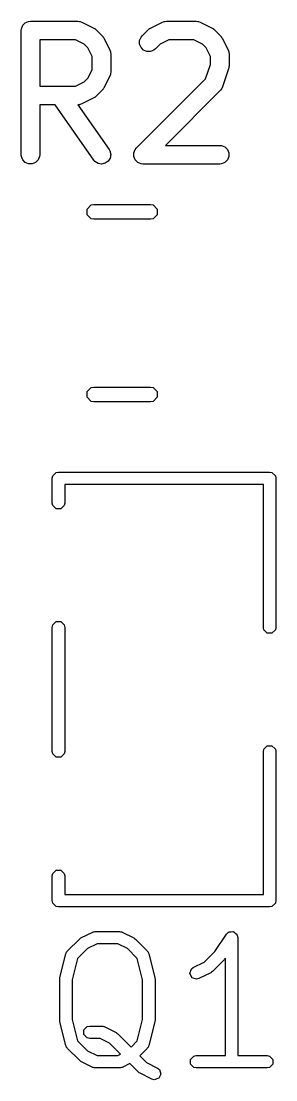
# Model space of a CAD drawing. Header units: inches. Extents: x 2.93 to 6.73, y -4.05 to -2.01.
# Drawn here: x 6.0945 to 6.1752, y -3.5532 to -3.2177 of the extents above; entities that cross this region are included whole.
import ezdxf

# ---------------------------------------------------------------- set-up
doc = ezdxf.new("R2010")
doc.units = ezdxf.units.IN
doc.header["$MEASUREMENT"] = 0
doc.layers.add('BLACK', color=7, linetype='CONTINUOUS')

msp = doc.modelspace()

# ---------------------------------------------------------------- linework, layer by layer
at = {"layer": 'BLACK', "linetype": 'CONTINUOUS'}
for p, q in [((6.09578, -3.21821), (6.09684, -3.21777)), ((6.09684, -3.21777), (6.09742, -3.21771)), ((6.09742, -3.21771), (6.11242, -3.21771)), ((6.11242, -3.21771), (6.11299, -3.21777)), ((6.11299, -3.21777), (6.11309, -3.21781)), ((6.11309, -3.21781), (6.1132, -3.21781)), ((6.1132, -3.21781), (6.11374, -3.21802)), ((6.13922, -3.21802), (6.13976, -3.21781)), ((6.13976, -3.21781), (6.13986, -3.21781)), ((6.13986, -3.21781), (6.13996, -3.21777)), ((6.13996, -3.21777), (6.14054, -3.21771)), ((6.14054, -3.21771), (6.14991, -3.21771)), ((6.14991, -3.21771), (6.15049, -3.21777)), ((6.15049, -3.21777), (6.15058, -3.21781)), ((6.15058, -3.21781), (6.15069, -3.21781)), ((6.15069, -3.21781), (6.15123, -3.21802)), ((6.09446, -3.22066), (6.09452, -3.22009)), ((6.09446, -3.26003), (6.09446, -3.22066)), ((6.09452, -3.22009), (6.09496, -3.21902)), ((6.09496, -3.21902), (6.09578, -3.21821)), ((6.11374, -3.21802), (6.11749, -3.2199)), ((6.11749, -3.2199), (6.11773, -3.22005)), ((6.11773, -3.22005), (6.11781, -3.22008)), ((6.11781, -3.22008), (6.11789, -3.22015)), ((6.11789, -3.22015), (6.11798, -3.2202)), ((6.11798, -3.2202), (6.11803, -3.22026)), ((6.11803, -3.22026), (6.11825, -3.22045)), ((6.11825, -3.22045), (6.12013, -3.22232)), ((6.13282, -3.22232), (6.1347, -3.22045)), ((6.1347, -3.22045), (6.13493, -3.22026)), ((6.13493, -3.22026), (6.13498, -3.2202)), ((6.13498, -3.2202), (6.13507, -3.22015)), ((6.13507, -3.22015), (6.13515, -3.22008)), ((6.13515, -3.22008), (6.13522, -3.22005)), ((6.13522, -3.22005), (6.13547, -3.2199)), ((6.13547, -3.2199), (6.13922, -3.21802)), ((6.15123, -3.21802), (6.15498, -3.2199)), ((6.15498, -3.2199), (6.15523, -3.22005)), ((6.15523, -3.22005), (6.1553, -3.22008)), ((6.1553, -3.22008), (6.15538, -3.22015)), ((6.15538, -3.22015), (6.15547, -3.2202)), ((6.15547, -3.2202), (6.15552, -3.22026)), ((6.15552, -3.22026), (6.15575, -3.22045)), ((6.15575, -3.22045), (6.15762, -3.22232)), ((6.11172, -3.22361), (6.10037, -3.22361)), ((6.10037, -3.22361), (6.10037, -3.23833)), ((6.11442, -3.22496), (6.11172, -3.22361)), ((6.12013, -3.22232), (6.12031, -3.22255)), ((6.12031, -3.22255), (6.12037, -3.2226)), ((6.12037, -3.2226), (6.12043, -3.22269)), ((6.12043, -3.22269), (6.1205, -3.22277)), ((6.1205, -3.22277), (6.12052, -3.22284)), ((6.12052, -3.22284), (6.12068, -3.22309)), ((6.12068, -3.22309), (6.12256, -3.22684)), ((6.13202, -3.22384), (6.13246, -3.22277)), ((6.13202, -3.22499), (6.13202, -3.22384)), ((6.13246, -3.22277), (6.13282, -3.22232)), ((6.14123, -3.22361), (6.13854, -3.22496)), ((6.14921, -3.22361), (6.14123, -3.22361)), ((6.15191, -3.22496), (6.14921, -3.22361)), ((6.15762, -3.22232), (6.15781, -3.22255)), ((6.15781, -3.22255), (6.15787, -3.2226)), ((6.15787, -3.2226), (6.15792, -3.22269)), ((6.15792, -3.22269), (6.15799, -3.22277)), ((6.15799, -3.22277), (6.15802, -3.22284)), ((6.15802, -3.22284), (6.15818, -3.22309)), ((6.15818, -3.22309), (6.16005, -3.22684)), ((6.11561, -3.22616), (6.11442, -3.22496)), ((6.11696, -3.22886), (6.11561, -3.22616)), ((6.12256, -3.22684), (6.12276, -3.22738)), ((6.12276, -3.22738), (6.12277, -3.22749)), ((6.12277, -3.22749), (6.12281, -3.22759)), ((6.12281, -3.22759), (6.12287, -3.22816)), ((6.13246, -3.22605), (6.13202, -3.22499)), ((6.13327, -3.22687), (6.13246, -3.22605)), ((6.13434, -3.22731), (6.13327, -3.22687)), ((6.13549, -3.22731), (6.13434, -3.22731)), ((6.13655, -3.22687), (6.13549, -3.22731)), ((6.137, -3.2265), (6.13655, -3.22687)), ((6.13854, -3.22496), (6.137, -3.2265)), ((6.15311, -3.22616), (6.15191, -3.22496)), ((6.15446, -3.22886), (6.15311, -3.22616)), ((6.16005, -3.22684), (6.16026, -3.22738)), ((6.16026, -3.22738), (6.16027, -3.22749)), ((6.16027, -3.22749), (6.16031, -3.22759)), ((6.16031, -3.22759), (6.16036, -3.22816)), ((6.11696, -3.23309), (6.11696, -3.22886)), ((6.12287, -3.22816), (6.12287, -3.23379)), ((6.15446, -3.23143), (6.15446, -3.22886)), ((6.16036, -3.22816), (6.16036, -3.23191)), ((6.11561, -3.23579), (6.11696, -3.23309)), ((6.12276, -3.23457), (6.12256, -3.23511)), ((6.12277, -3.23446), (6.12276, -3.23457)), ((6.12281, -3.23436), (6.12277, -3.23446)), ((6.12287, -3.23379), (6.12281, -3.23436)), ((6.15295, -3.23594), (6.15446, -3.23143)), ((6.16021, -3.23284), (6.15834, -3.23847)), ((6.16028, -3.23256), (6.16021, -3.23284)), ((6.16031, -3.23249), (6.16028, -3.23256)), ((6.16032, -3.23238), (6.16031, -3.23249)), ((6.16034, -3.23228), (6.16032, -3.23238)), ((6.16036, -3.23191), (6.16033, -3.2322)), ((6.16033, -3.2322), (6.16034, -3.23228)), ((6.11172, -3.23833), (6.11442, -3.23698)), ((6.11442, -3.23698), (6.11561, -3.23579)), ((6.12256, -3.23511), (6.12068, -3.23886)), ((6.13095, -3.25794), (6.15295, -3.23594)), ((6.10037, -3.23833), (6.11172, -3.23833)), ((6.12013, -3.23962), (6.11825, -3.2415)), ((6.12031, -3.2394), (6.12013, -3.23962)), ((6.12037, -3.23935), (6.12031, -3.2394)), ((6.12043, -3.23926), (6.12037, -3.23935)), ((6.1205, -3.23918), (6.12043, -3.23926)), ((6.12052, -3.2391), (6.1205, -3.23918)), ((6.12068, -3.23886), (6.12052, -3.2391)), ((6.15762, -3.23962), (6.14017, -3.25708)), ((6.15799, -3.23918), (6.15762, -3.23962)), ((6.15803, -3.23908), (6.15799, -3.23918)), ((6.1581, -3.239), (6.15803, -3.23908)), ((6.15834, -3.23847), (6.1581, -3.239)), ((6.10525, -3.24424), (6.10037, -3.24424)), ((6.10037, -3.24424), (6.10037, -3.26003)), ((6.1175, -3.26173), (6.10525, -3.24424)), ((6.11299, -3.24418), (6.11246, -3.24423)), ((6.11246, -3.24423), (6.12233, -3.25834)), ((6.11309, -3.24414), (6.11299, -3.24418)), ((6.1132, -3.24413), (6.11309, -3.24414)), ((6.11374, -3.24393), (6.1132, -3.24413)), ((6.11749, -3.24205), (6.11374, -3.24393)), ((6.11773, -3.24189), (6.11749, -3.24205)), ((6.11781, -3.24186), (6.11773, -3.24189)), ((6.11789, -3.2418), (6.11781, -3.24186)), ((6.11798, -3.24174), (6.11789, -3.2418)), ((6.11803, -3.24168), (6.11798, -3.24174)), ((6.11825, -3.2415), (6.11803, -3.24168)), ((6.13058, -3.25839), (6.13095, -3.25794)), ((6.14017, -3.25708), (6.15741, -3.25708)), ((6.15741, -3.25708), (6.15799, -3.25714)), ((6.15799, -3.25714), (6.15905, -3.25758)), ((6.15905, -3.25758), (6.15987, -3.25839)), ((6.09452, -3.26061), (6.09446, -3.26003)), ((6.09496, -3.26167), (6.09452, -3.26061)), ((6.10031, -3.26061), (6.09987, -3.26167)), ((6.10037, -3.26003), (6.10031, -3.26061)), ((6.12267, -3.2611), (6.12205, -3.26207)), ((6.12233, -3.25834), (6.12262, -3.25884)), ((6.12262, -3.25884), (6.12287, -3.25997)), ((6.12287, -3.25997), (6.12267, -3.2611)), ((6.13014, -3.25946), (6.13058, -3.25839)), ((6.13014, -3.26061), (6.13014, -3.25946)), ((6.13058, -3.26167), (6.13014, -3.26061)), ((6.15987, -3.25839), (6.16031, -3.25946)), ((6.16031, -3.26061), (6.15987, -3.26167)), ((6.16031, -3.25946), (6.16031, -3.26061)), ((6.09578, -3.26249), (6.09496, -3.26167)), ((6.09684, -3.26293), (6.09578, -3.26249)), ((6.09799, -3.26293), (6.09684, -3.26293)), ((6.09906, -3.26249), (6.09799, -3.26293)), ((6.09987, -3.26167), (6.09906, -3.26249)), ((6.11787, -3.26216), (6.1175, -3.26173)), ((6.11884, -3.26278), (6.11787, -3.26216)), ((6.11998, -3.26298), (6.11884, -3.26278)), ((6.1211, -3.26274), (6.11998, -3.26298)), ((6.12205, -3.26207), (6.1211, -3.26274)), ((6.1314, -3.26249), (6.13058, -3.26167)), ((6.13246, -3.26293), (6.1314, -3.26249)), ((6.13304, -3.26299), (6.13246, -3.26293)), ((6.15741, -3.26299), (6.13304, -3.26299)), ((6.15799, -3.26293), (6.15741, -3.26299)), ((6.15905, -3.26249), (6.15799, -3.26293)), ((6.15987, -3.26167), (6.15905, -3.26249)), ((6.11535, -3.27725), (6.11663, -3.27597)), ((6.11535, -3.27905), (6.11535, -3.27725)), ((6.11663, -3.27597), (6.11754, -3.27579)), ((6.11754, -3.27579), (6.13542, -3.27579)), ((6.13542, -3.27579), (6.13632, -3.27597)), ((6.13632, -3.27597), (6.1376, -3.27725)), ((6.1376, -3.27725), (6.1376, -3.27905)), ((6.11663, -3.28033), (6.11535, -3.27905)), ((6.11754, -3.28051), (6.11663, -3.28033)), ((6.13542, -3.28051), (6.11754, -3.28051)), ((6.13632, -3.28033), (6.13542, -3.28051)), ((6.1376, -3.27905), (6.13632, -3.28033)), ((6.11535, -3.33512), (6.11663, -3.33384)), ((6.11535, -3.33693), (6.11535, -3.33512)), ((6.11663, -3.33384), (6.11754, -3.33366)), ((6.11754, -3.33366), (6.13542, -3.33366)), ((6.13542, -3.33366), (6.13632, -3.33384)), ((6.13632, -3.33384), (6.1376, -3.33512)), ((6.1376, -3.33512), (6.1376, -3.33693)), ((6.11663, -3.33821), (6.11535, -3.33693)), ((6.11754, -3.33839), (6.11663, -3.33821)), ((6.13542, -3.33839), (6.11754, -3.33839)), ((6.13632, -3.33821), (6.13542, -3.33839)), ((6.1376, -3.33693), (6.13632, -3.33821)), ((6.10433, -3.3626), (6.10448, -3.36185)), ((6.10448, -3.36185), (6.10555, -3.36078)), ((6.10555, -3.36078), (6.1063, -3.36063)), ((6.1063, -3.36063), (6.17323, -3.36063)), ((6.17323, -3.36063), (6.17398, -3.36078)), ((6.17398, -3.36078), (6.17505, -3.36185)), ((6.17505, -3.36185), (6.1752, -3.3626)), ((6.10433, -3.37047), (6.10433, -3.3626)), ((6.17126, -3.36457), (6.10827, -3.36457)), ((6.10827, -3.36457), (6.10827, -3.37047)), ((6.17126, -3.40984), (6.17126, -3.36457)), ((6.1752, -3.3626), (6.1752, -3.40984)), ((6.10448, -3.37123), (6.10433, -3.37047)), ((6.10555, -3.37229), (6.10448, -3.37123)), ((6.10812, -3.37123), (6.10705, -3.37229)), ((6.10827, -3.37047), (6.10812, -3.37123)), ((6.10705, -3.37229), (6.10555, -3.37229)), ((6.10448, -3.40909), (6.10555, -3.40802)), ((6.10555, -3.40802), (6.10705, -3.40802)), ((6.10705, -3.40802), (6.10812, -3.40909)), ((6.10433, -3.40984), (6.10448, -3.40909)), ((6.10433, -3.44921), (6.10433, -3.40984)), ((6.10812, -3.40909), (6.10827, -3.40984)), ((6.10827, -3.40984), (6.10827, -3.44921)), ((6.17141, -3.4106), (6.17126, -3.40984)), ((6.17248, -3.41166), (6.17141, -3.4106)), ((6.17398, -3.41166), (6.17248, -3.41166)), ((6.17505, -3.4106), (6.17398, -3.41166)), ((6.1752, -3.40984), (6.17505, -3.4106)), ((6.10448, -3.44997), (6.10433, -3.44921)), ((6.10827, -3.44921), (6.10812, -3.44997)), ((6.17126, -3.44921), (6.17141, -3.44846)), ((6.17126, -3.49449), (6.17126, -3.44921)), ((6.17141, -3.44846), (6.17248, -3.44739)), ((6.17248, -3.44739), (6.17398, -3.44739)), ((6.17398, -3.44739), (6.17505, -3.44846)), ((6.17505, -3.44846), (6.1752, -3.44921)), ((6.1752, -3.44921), (6.1752, -3.49646)), ((6.10555, -3.45103), (6.10448, -3.44997)), ((6.10705, -3.45103), (6.10555, -3.45103)), ((6.10812, -3.44997), (6.10705, -3.45103)), ((6.10433, -3.48858), (6.10448, -3.48783)), ((6.10433, -3.49646), (6.10433, -3.48858)), ((6.10448, -3.48783), (6.10555, -3.48676)), ((6.10555, -3.48676), (6.10705, -3.48676)), ((6.10705, -3.48676), (6.10812, -3.48783)), ((6.10812, -3.48783), (6.10827, -3.48858)), ((6.10827, -3.48858), (6.10827, -3.49449)), ((6.10827, -3.49449), (6.17126, -3.49449)), ((6.10448, -3.49721), (6.10433, -3.49646)), ((6.10555, -3.49828), (6.10448, -3.49721)), ((6.1063, -3.49843), (6.10555, -3.49828)), ((6.17323, -3.49843), (6.1063, -3.49843)), ((6.17398, -3.49828), (6.17323, -3.49843)), ((6.17505, -3.49721), (6.17398, -3.49828)), ((6.1752, -3.49646), (6.17505, -3.49721)), ((6.11717, -3.50641), (6.11727, -3.50638)), ((6.11727, -3.50638), (6.1173, -3.50635)), ((6.1173, -3.50635), (6.11761, -3.50629)), ((6.11761, -3.50629), (6.11791, -3.5062)), ((6.11791, -3.5062), (6.11796, -3.50622)), ((6.11796, -3.50622), (6.11805, -3.5062)), ((6.11805, -3.5062), (6.12555, -3.5062)), ((6.12555, -3.5062), (6.12565, -3.50622)), ((6.12565, -3.50622), (6.12569, -3.5062)), ((6.12569, -3.5062), (6.126, -3.50629)), ((6.126, -3.50629), (6.12631, -3.50635)), ((6.12631, -3.50635), (6.12634, -3.50638)), ((6.12634, -3.50638), (6.12643, -3.50641)), ((6.16028, -3.50649), (6.16042, -3.50635)), ((6.16042, -3.50635), (6.16099, -3.50635)), ((6.16099, -3.50635), (6.16156, -3.50623)), ((6.16156, -3.50623), (6.16172, -3.50635)), ((6.16172, -3.50635), (6.16193, -3.50635)), ((6.16193, -3.50635), (6.16233, -3.50675)), ((6.10916, -3.5124), (6.11291, -3.50865)), ((6.11291, -3.50865), (6.11317, -3.50847)), ((6.11317, -3.50847), (6.11342, -3.50828)), ((6.11342, -3.50828), (6.11717, -3.50641)), ((6.12643, -3.50641), (6.13018, -3.50828)), ((6.13018, -3.50828), (6.13043, -3.50847)), ((6.13043, -3.50847), (6.13069, -3.50865)), ((6.13069, -3.50865), (6.13444, -3.5124)), ((6.15589, -3.51254), (6.15954, -3.50707)), ((6.15954, -3.50707), (6.16008, -3.50653)), ((6.16008, -3.50653), (6.16028, -3.50649)), ((6.16233, -3.50675), (6.16281, -3.50707)), ((6.16281, -3.50707), (6.16285, -3.50727)), ((6.16285, -3.50727), (6.16299, -3.50741)), ((6.16299, -3.50741), (6.16314, -3.50817)), ((6.16314, -3.50817), (6.16314, -3.54557)), ((6.10874, -3.51304), (6.10887, -3.51284)), ((6.10874, -3.51312), (6.10874, -3.51304)), ((6.10887, -3.51284), (6.10897, -3.51262)), ((6.10897, -3.51262), (6.10904, -3.51258)), ((6.10904, -3.51258), (6.10916, -3.5124)), ((6.11547, -3.51166), (6.11233, -3.5148)), ((6.11852, -3.51013), (6.11547, -3.51166)), ((6.12509, -3.51013), (6.11852, -3.51013)), ((6.12814, -3.51166), (6.12509, -3.51013)), ((6.13127, -3.5148), (6.12814, -3.51166)), ((6.13444, -3.5124), (6.13456, -3.51258)), ((6.13456, -3.51258), (6.13463, -3.51262)), ((6.13463, -3.51262), (6.13474, -3.51284)), ((6.13474, -3.51284), (6.13487, -3.51304)), ((6.13487, -3.51304), (6.13487, -3.51312)), ((6.15251, -3.51592), (6.15589, -3.51254)), ((6.10677, -3.52081), (6.10865, -3.51331)), ((6.10865, -3.51331), (6.10874, -3.51312)), ((6.11233, -3.5148), (6.11065, -3.52153)), ((6.13296, -3.52153), (6.13127, -3.5148)), ((6.13487, -3.51312), (6.13496, -3.51331)), ((6.13496, -3.51331), (6.13684, -3.52081)), ((6.14904, -3.51765), (6.15251, -3.51592)), ((6.15882, -3.51518), (6.15507, -3.51893)), ((6.15892, -3.51502), (6.15882, -3.51518)), ((6.15906, -3.51488), (6.15892, -3.51502)), ((6.15921, -3.51467), (6.15906, -3.51488)), ((6.15921, -3.54557), (6.15921, -3.51467)), ((6.14796, -3.51955), (6.14844, -3.51812)), ((6.14864, -3.5209), (6.14796, -3.51955)), ((6.14844, -3.51812), (6.14904, -3.51765)), ((6.15455, -3.5193), (6.15081, -3.52118)), ((6.1548, -3.51911), (6.15455, -3.5193)), ((6.15507, -3.51893), (6.1548, -3.51911)), ((6.10671, -3.52129), (6.10676, -3.52105)), ((6.10671, -3.53441), (6.10671, -3.52129)), ((6.10676, -3.52105), (6.10677, -3.52081)), ((6.11065, -3.52153), (6.11065, -3.53417)), ((6.13296, -3.53417), (6.13296, -3.52153)), ((6.13684, -3.52081), (6.13685, -3.52105)), ((6.13685, -3.52105), (6.1369, -3.52129)), ((6.1369, -3.52129), (6.1369, -3.53441)), ((6.15006, -3.52138), (6.14864, -3.5209)), ((6.15081, -3.52118), (6.15006, -3.52138)), ((6.10676, -3.53465), (6.10671, -3.53441)), ((6.10677, -3.53489), (6.10676, -3.53465)), ((6.10865, -3.54239), (6.10677, -3.53489)), ((6.11065, -3.53417), (6.11233, -3.54091)), ((6.11436, -3.53741), (6.11543, -3.53634)), ((6.11543, -3.53634), (6.11618, -3.53619)), ((6.11618, -3.53619), (6.11993, -3.53619)), ((6.11993, -3.53619), (6.12003, -3.53621)), ((6.12003, -3.53621), (6.12007, -3.5362)), ((6.12007, -3.5362), (6.12037, -3.53628)), ((6.12037, -3.53628), (6.12068, -3.53634)), ((6.12068, -3.53634), (6.12071, -3.53638)), ((6.12071, -3.53638), (6.12081, -3.5364)), ((6.12081, -3.5364), (6.12456, -3.53828)), ((6.13127, -3.54091), (6.13296, -3.53417)), ((6.13684, -3.53489), (6.13496, -3.54239)), ((6.13685, -3.53465), (6.13684, -3.53489)), ((6.1369, -3.53441), (6.13685, -3.53465)), ((6.11436, -3.53892), (6.11436, -3.53741)), ((6.11543, -3.53998), (6.11436, -3.53892)), ((6.12456, -3.53828), (6.12481, -3.53847)), ((6.12481, -3.53847), (6.12507, -3.53865)), ((6.12507, -3.53865), (6.1293, -3.54288)), ((6.10874, -3.54258), (6.10865, -3.54239)), ((6.10874, -3.54267), (6.10874, -3.54258)), ((6.10887, -3.54287), (6.10874, -3.54267)), ((6.10897, -3.54308), (6.10887, -3.54287)), ((6.10904, -3.54313), (6.10897, -3.54308)), ((6.10916, -3.5433), (6.10904, -3.54313)), ((6.11233, -3.54091), (6.11547, -3.54404)), ((6.11618, -3.54013), (6.11543, -3.53998)), ((6.11946, -3.54013), (6.11618, -3.54013)), ((6.12251, -3.54165), (6.11946, -3.54013)), ((6.12598, -3.54512), (6.12251, -3.54165)), ((6.1293, -3.54288), (6.13127, -3.54091)), ((6.13456, -3.54313), (6.13444, -3.5433)), ((6.13463, -3.54308), (6.13456, -3.54313)), ((6.13474, -3.54287), (6.13463, -3.54308)), ((6.13487, -3.54267), (6.13474, -3.54287)), ((6.13496, -3.54239), (6.13487, -3.54258)), ((6.13487, -3.54258), (6.13487, -3.54267)), ((6.11291, -3.54705), (6.10916, -3.5433)), ((6.11547, -3.54404), (6.11852, -3.54557)), ((6.11852, -3.54557), (6.12509, -3.54557)), ((6.12509, -3.54557), (6.12598, -3.54512)), ((6.13444, -3.5433), (6.13209, -3.54566)), ((6.13209, -3.54566), (6.13422, -3.54779)), ((6.14811, -3.54678), (6.14917, -3.54572)), ((6.14917, -3.54572), (6.14992, -3.54557)), ((6.14992, -3.54557), (6.15921, -3.54557)), ((6.16314, -3.54557), (6.17242, -3.54557)), ((6.17242, -3.54557), (6.17318, -3.54572)), ((6.17318, -3.54572), (6.17424, -3.54678)), ((6.11317, -3.54723), (6.11291, -3.54705)), ((6.11342, -3.54742), (6.11317, -3.54723)), ((6.11717, -3.5493), (6.11342, -3.54742)), ((6.11727, -3.54932), (6.11717, -3.5493)), ((6.1173, -3.54935), (6.11727, -3.54932)), ((6.11761, -3.54942), (6.1173, -3.54935)), ((6.11791, -3.5495), (6.11761, -3.54942)), ((6.11796, -3.54949), (6.11791, -3.5495)), ((6.11805, -3.5495), (6.11796, -3.54949)), ((6.12555, -3.5495), (6.11805, -3.5495)), ((6.12565, -3.54949), (6.12555, -3.5495)), ((6.12569, -3.5495), (6.12565, -3.54949)), ((6.126, -3.54942), (6.12569, -3.5495)), ((6.12631, -3.54935), (6.126, -3.54942)), ((6.12634, -3.54932), (6.12631, -3.54935)), ((6.12643, -3.5493), (6.12634, -3.54932)), ((6.12891, -3.54806), (6.12643, -3.5493)), ((6.13166, -3.5508), (6.12891, -3.54806)), ((6.13422, -3.54779), (6.13768, -3.54953)), ((6.13768, -3.54953), (6.13829, -3.55)), ((6.13829, -3.55), (6.13877, -3.55143)), ((6.14811, -3.54829), (6.14811, -3.54678)), ((6.14917, -3.54935), (6.14811, -3.54829)), ((6.14992, -3.5495), (6.14917, -3.54935)), ((6.17242, -3.5495), (6.14992, -3.5495)), ((6.17318, -3.54935), (6.17242, -3.5495)), ((6.17424, -3.54829), (6.17318, -3.54935)), ((6.17424, -3.54678), (6.17424, -3.54829)), ((6.13192, -3.55098), (6.13166, -3.5508)), ((6.13217, -3.55117), (6.13192, -3.55098)), ((6.13592, -3.55305), (6.13217, -3.55117)), ((6.13666, -3.55325), (6.13592, -3.55305)), ((6.13809, -3.55277), (6.13666, -3.55325)), ((6.13877, -3.55143), (6.13809, -3.55277))]:
    msp.add_line(p, q, dxfattribs=at)

doc.saveas('drawing.dxf')
